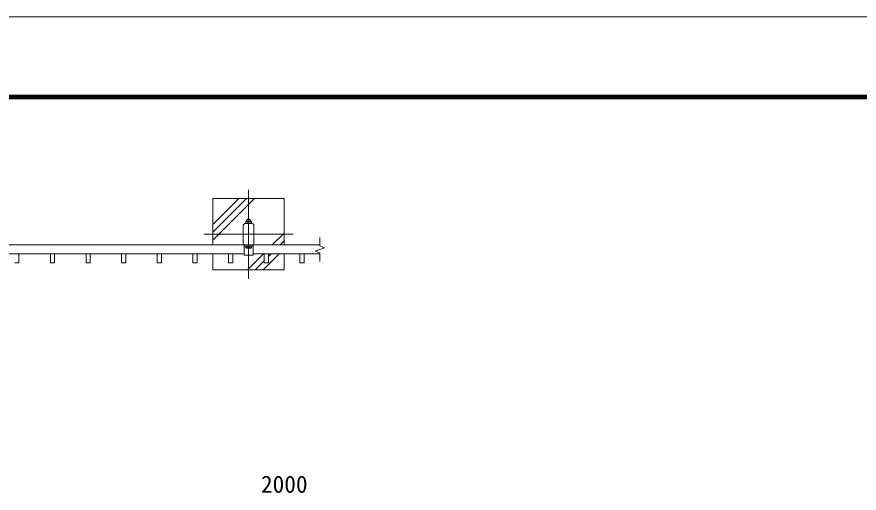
# Model space of a CAD drawing. Units: millimetres, scale not verified. Extents: x -4200 to 4200, y -2970 to 2970.
# Drawn here: x -1933 to 430, y 1634 to 2970 of the extents above; entities that cross this region are included whole.
import ezdxf
from ezdxf.enums import TextEntityAlignment as Align

# ---------------------------------------------------------------- set-up
doc = ezdxf.new("R2010")
doc.units = ezdxf.units.MM
doc.header["$LTSCALE"] = 10
doc.linetypes.add('USER1', pattern=[50.8, 31.75, -6.35, 6.35, -6.35])
for name, color, linetype, lineweight in [('0-0_D-STR1', 1, 'Continuous', 18), ('0-1_D-BMK', 2, 'USER1', 13), ('0-3_D-STR4', 7, 'Continuous', 18), ('0-4_D-DCR-HCH', 7, 'Continuous', 13), ('0-5_D-STR3', 3, 'Continuous', 13), ('0-6_D-STR-DIM', 7, 'Continuous', 13), ('0-B_D-TTL', 7, 'Continuous', 18)]:
    doc.layers.add(name, color=color, linetype=linetype, lineweight=lineweight)
doc.styles.add('ＭＳ ゴシック', font='')
doc.styles.get('ＭＳ ゴシック').set_extended_font_data('MS Gothic')

msp = doc.modelspace()

# ---------------------------------------------------------------- linework, layer by layer
at = {"layer": '0-0_D-STR1'}
for p, q in [((-1293.62, 2390.41), (-1272.82, 2390.41)), ((-1298.22, 2385.81), (-1298.22, 2335.01)), ((-1268.22, 2335.01), (-1268.22, 2385.81)), ((-1083.22, 2330.41), (-3483.22, 2330.41)), ((-1270.72, 2327.21), (-1295.72, 2327.21)), ((-1293.62, 2330.41), (-1272.82, 2330.41)), ((-1270.72, 2302.21), (-1270.72, 2330.41)), ((-1295.72, 2305.41), (-3270.72, 2305.41)), ((-1927.22, 2280.41), (-1927.22, 2305.41)), ((-1839.22, 2280.41), (-1839.22, 2305.41)), ((-1827.22, 2280.41), (-1827.22, 2305.41)), ((-1739.22, 2280.41), (-1739.22, 2305.41)), ((-1727.22, 2280.41), (-1727.22, 2305.41)), ((-1639.22, 2280.41), (-1639.22, 2305.41)), ((-1627.22, 2280.41), (-1627.22, 2305.41)), ((-1539.22, 2280.41), (-1539.22, 2305.41)), ((-1527.22, 2280.41), (-1527.22, 2305.41)), ((-1439.22, 2280.41), (-1439.22, 2305.41)), ((-1427.22, 2280.41), (-1427.22, 2305.41)), ((-1339.22, 2280.41), (-1339.22, 2305.41)), ((-1327.22, 2280.41), (-1327.22, 2305.41)), ((-1083.22, 2305.41), (-1270.72, 2305.41)), ((-1239.22, 2280.41), (-1239.22, 2305.41)), ((-1227.22, 2280.41), (-1227.22, 2305.41)), ((-1139.22, 2280.41), (-1139.22, 2305.41)), ((-1139.22, 2280.41), (-1139.22, 2305.41)), ((-1127.22, 2280.41), (-1127.22, 2305.41)), ((-1127.22, 2280.41), (-1127.22, 2305.41)), ((-1939.22, 2280.41), (-1927.22, 2280.41)), ((-1839.22, 2280.41), (-1827.22, 2280.41)), ((-1739.22, 2280.41), (-1727.22, 2280.41)), ((-1639.22, 2280.41), (-1627.22, 2280.41)), ((-1539.22, 2280.41), (-1527.22, 2280.41)), ((-1439.22, 2280.41), (-1427.22, 2280.41)), ((-1339.22, 2280.41), (-1327.22, 2280.41)), ((-1239.22, 2280.41), (-1227.22, 2280.41)), ((-1139.22, 2280.41), (-1127.22, 2280.41)), ((-1139.22, 2280.41), (-1127.22, 2280.41))]:
    msp.add_line(p, q, dxfattribs=at)
msp.add_lwpolyline([(-1270.72, 2302.21), (-1295.72, 2302.21), (-1295.72, 2330.41)], dxfattribs=at)
for centre, start, end in [((-1293.62, 2385.81), 90.00002, 179.99999), ((-1272.82, 2385.81), 0, 90.00002), ((-1293.62, 2335.01), 179.99999, 270.00002), ((-1272.82, 2335.01), 270.00002, 0)]:
    msp.add_arc(centre, 4.6, start, end, dxfattribs=at)
at = {"layer": '0-1_D-BMK'}
for p, q in [((-1283.22, 2485.41), (-1283.22, 2235.41)), ((-1408.22, 2360.41), (-1158.22, 2360.41))]:
    msp.add_line(p, q, dxfattribs=at)
at = {"layer": '0-3_D-STR4'}
for p, q in [((-1383.22, 2460.41), (-1183.22, 2460.41)), ((-1383.22, 2330.41), (-1383.22, 2460.41)), ((-1183.22, 2330.41), (-1183.22, 2460.41)), ((-1383.22, 2260.41), (-1383.22, 2305.41))]:
    msp.add_line(p, q, dxfattribs=at)
msp.add_lwpolyline([(-1383.22, 2260.41), (-1183.22, 2260.41), (-1183.22, 2305.41)], dxfattribs=at)
at = {"layer": '0-4_D-DCR-HCH'}
for p, q in [((-1383.22, 2343.78), (-1266.59, 2460.41)), ((-1383.22, 2365.88), (-1288.68, 2460.41)), ((-1383.22, 2387.98), (-1310.78, 2460.41)), ((-1183.22, 2363.78), (-1216.59, 2330.41)), ((-1183.22, 2341.68), (-1194.49, 2330.41)), ((-1241.59, 2305.41), (-1286.59, 2260.41)), ((-1197.39, 2305.41), (-1242.39, 2260.41)), ((-1219.49, 2305.41), (-1227.22, 2297.68)), ((-1239.22, 2285.68), (-1264.49, 2260.41))]:
    msp.add_line(p, q, dxfattribs=at)
at = {"layer": '0-5_D-STR3'}
for p, q in [((-1291.26, 2391.41), (-1291.26, 2395.91)), ((-1289.39, 2396.91), (-1277.04, 2396.91)), ((-1289.39, 2396.91), (-1277.04, 2396.91)), ((-1289.39, 2390.41), (-1277.04, 2390.41)), ((-1289.39, 2390.41), (-1277.04, 2390.41)), ((-1287.21, 2395.91), (-1287.21, 2391.41)), ((-1279.11, 2395.91), (-1279.11, 2391.41)), ((-1275.06, 2391.41), (-1275.06, 2395.91)), ((-1291.32, 2327.21), (-1275.12, 2327.21)), ((-1291.32, 2322.71), (-1291.32, 2327.21)), ((-1289.45, 2321.71), (-1277.1, 2321.71)), ((-1287.27, 2322.71), (-1287.27, 2327.21)), ((-1279.17, 2322.71), (-1279.17, 2327.21)), ((-1275.12, 2322.71), (-1275.12, 2327.21))]:
    msp.add_line(p, q, dxfattribs=at)
for centre, radius, start, end in [((-1289.23, 2394.37), 2.54, 37.21089, 142.78911), ((-1289.23, 2392.95), 2.54, 217.21089, 322.78911), ((-1290.1, 2397.28), 0.5, 279.83916, 352.83194), ((-1283.16, 2396.41), 6.5, 7.16806, 172.83194), ((-1283.16, 2388.21), 8.7, 62.26063, 117.73937), ((-1283.16, 2399.11), 8.7, 242.26063, 297.73937), ((-1277.08, 2394.36), 2.55, 37.42505, 142.57495), ((-1277.08, 2392.96), 2.55, 217.42505, 322.57495), ((-1276.21, 2397.28), 0.5, 187.16806, 253.42019), ((-1289.29, 2324.25), 2.54, 217.21089, 322.78911), ((-1283.22, 2330.41), 8.7, 242.26063, 297.73937), ((-1277.14, 2324.26), 2.55, 217.42505, 322.57495)]:
    msp.add_arc(centre, radius, start, end, dxfattribs=at)
at = {"layer": '0-6_D-STR-DIM'}
for p, q in [((-1083.22, 2351.34), (-1083.22, 2327.53)), ((-1096.43, 2313.1), (-1070, 2322.72)), ((-1070, 2322.72), (-1083.22, 2327.53)), ((-1083.22, 2308.29), (-1096.43, 2313.1)), ((-1083.22, 2308.29), (-1083.22, 2284.48))]:
    msp.add_line(p, q, dxfattribs=at)
at = {"layer": '0-B_D-TTL'}
for points in [[(-4200.09, -2969.77), (4199.91, -2969.77), (4199.91, 2970.23), (-4200.09, 2970.23)], [(-3930.09, 2750.23), (3929.91, 2750.23), (3929.91, -2749.77), (-3930.09, -2749.77)], [(-3927.59, 2747.73), (3927.41, 2747.73), (3927.41, -2747.27), (-3927.59, -2747.27)], [(-3925.09, 2745.23), (3924.91, 2745.23), (3924.91, -2744.77), (-3925.09, -2744.77)], [(-3922.59, 2742.73), (3922.41, 2742.73), (3922.41, -2742.27), (-3922.59, -2742.27)], [(-3920.09, 2740.23), (3919.91, 2740.23), (3919.91, -2739.77), (-3920.09, -2739.77)]]:
    msp.add_lwpolyline(points, close=True, dxfattribs=at)

# ---------------------------------------------------------------- texts
at = {"layer": '0-6_D-STR-DIM', "style": 'ＭＳ ゴシック'}
msp.add_text('2000', height=48.09, dxfattribs=at).set_placement((-1248.49, 1620.89), align=Align.BOTTOM_LEFT)

doc.saveas('drawing.dxf')
